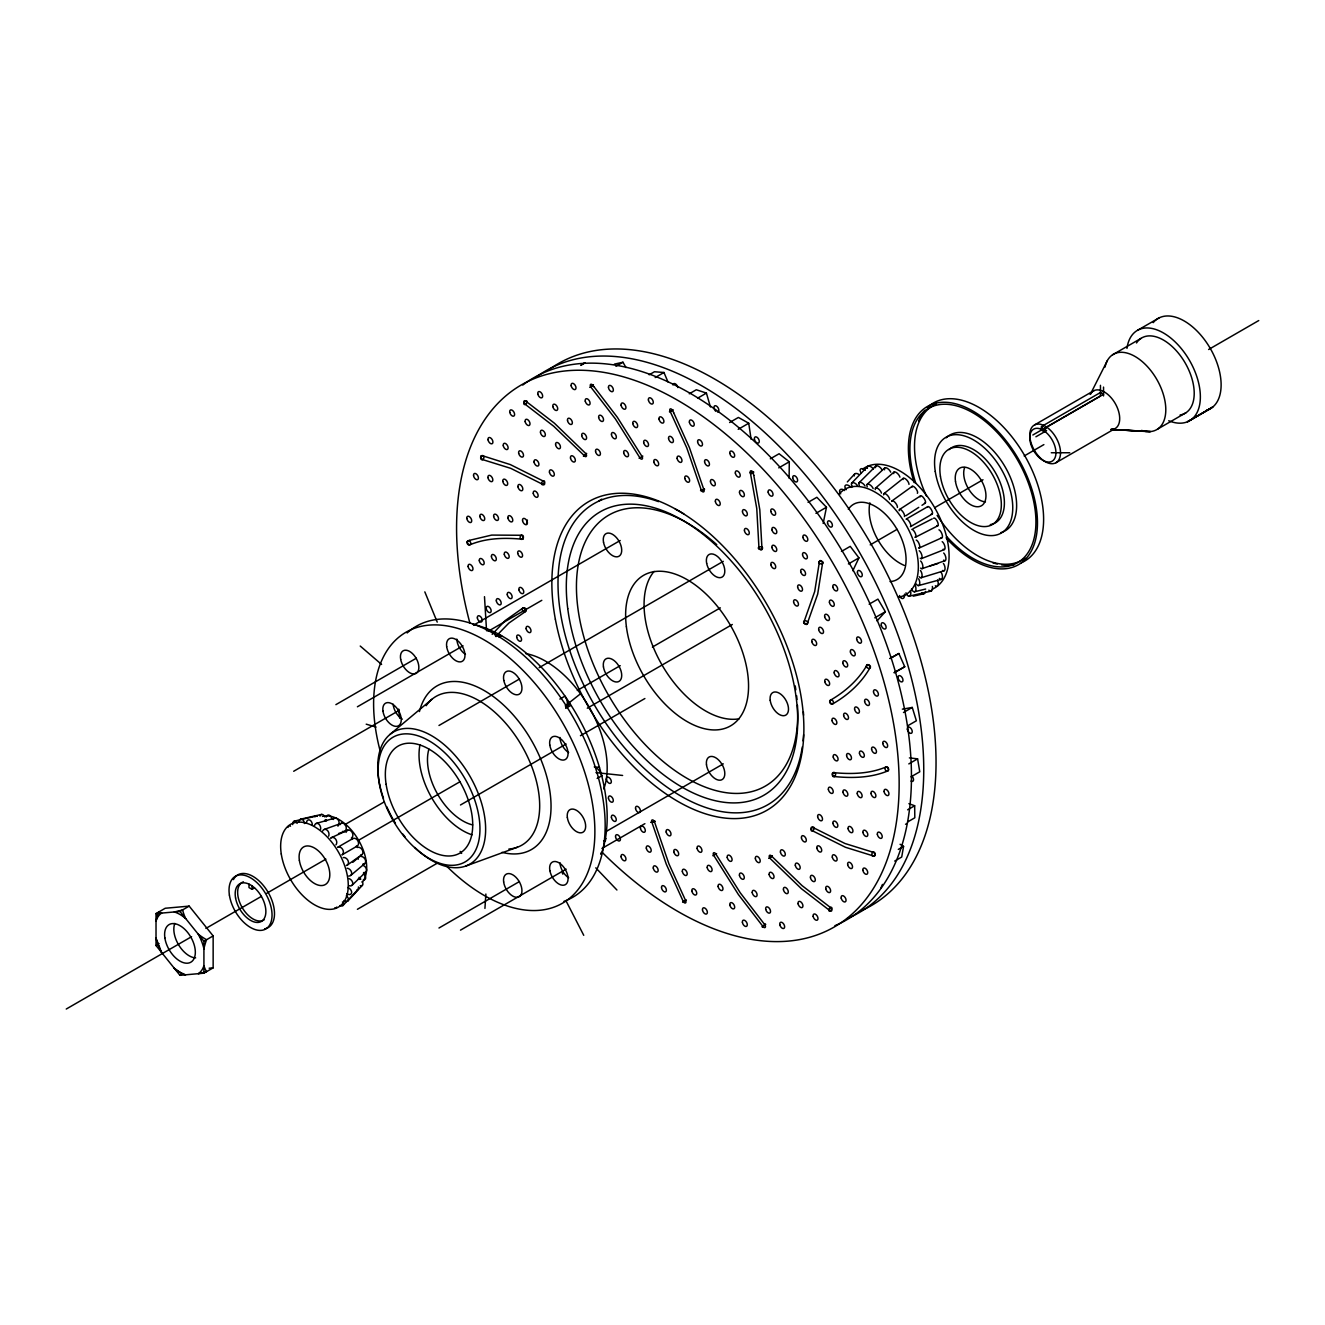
<?xml version="1.0" encoding="UTF-8"?>
<svg xmlns="http://www.w3.org/2000/svg" width="1325" height="1325" viewBox="0 0 1325 1325"><rect width="100%" height="100%" fill="white"/><g stroke="black" fill="none" stroke-linecap="round" stroke-linejoin="round"><path stroke-width="1.5" d="M248.984 884.106L248.984 887.568L252.065 889.34L252.065 885.878M789.12 478.209L789.286 461.779L779.1 453.746L770.322 458.814M484.933 908.42L485.877 894.027M900.089 844.29L903.567 846.36L901.712 857.027L894.69 861.084M823.173 523.458L826.485 507.243L816.862 497.289L808.084 502.357M880.943 887.998L882.467 884.438M852.836 570.76L858.931 557.875L850.236 546.364L841.458 551.432M586.462 453.895L583.381 456.115L586.627 453.349M1090.293 394.386L1107.369 360.582M1041.334 429.3L1043.603 425.342M1046.684 427.114L1044.398 431.072M492.171 634.344L505.239 620.531L523.11 607.91A2.17 1.259 60 0 1 525.28 609.169A2.17 1.259 60 0 1 525.28 611.67L508.916 623.048L495.749 636.497M877.034 620.928L885.348 611.719L877.928 599.115L869.15 604.183M847.321 481.936L854.625 474.019M347.978 900.867L362.437 885.249M343.009 905.488L358.181 889.191M851.727 483.062L867.61 466.499M859.08 482.731L875.759 466.152M351.92 885.398L365.982 871.867M867.213 484.321L884.752 467.94M673.183 409.839L669.423 411.81L672.438 410.087M686.35 900.023L682.59 902.043L685.754 900.255M875.527 488.08L893.977 472.114M352.831 862.31L359.042 857.043M350.86 875.345L364.855 863.503M389.964 734.447L432.033 699.186M883.874 493.695L903.219 478.342M565.228 705.877L579.77 694.366M565.858 707.119L570.081 703.774M892.073 500.85L912.262 486.308M347.2 865.159L361.907 854.675M899.526 509.479L920.527 495.881M905.836 515.756L918.755 507.376M921.985 505.289L925.214 503.202M580.698 365.385L585.021 362.735L581.509 364.773M1190.728 419.992L1212.855 406.957L1187.465 421.764L1209.41 409.226M615.943 366.296L622.965 362.238L625.98 367.555M649.184 374.793L654.451 371.745L663.957 372.491L667.966 381.931M655.179 377.559L663.957 372.491M689.282 393.807L696.304 389.749L706.424 393.094L710.432 406.957M697.646 398.163L706.424 393.094M639.114 458.268L642.84 456.115M729.611 422.509L738.406 417.441L748.741 423.238L751.109 439.271M738.207 429.317L748.741 423.238M335.888 704.652L416.348 658.194M473.572 625.152L620.199 540.501M357.402 706.788L463.021 645.805M488.097 631.329L541.809 600.324M778.752 467.874L789.286 461.779M499.078 637.259L501.612 635.801A8.745 5.052 60 0 0 496.213 636.513M293.686 771.266L399.322 710.283M438.973 725.487L519.433 679.029M539.109 667.684L723.284 561.336M815.952 513.322L826.485 507.243M1112.536 354.818L1140.941 338.422M156.019 913.588L165.228 908.254L189.193 906.118L213.143 935.914L213.143 967.863L203.918 973.179L179.968 975.316L156.019 945.52L156.019 913.588L179.968 911.451L189.193 906.118M1034.709 424.828L1094.053 390.577M559.862 699.07L564.963 696.138A8.745 5.052 60 0 1 566.156 706.888M344.831 824.647L384.167 801.94M577.286 690.441L620.199 665.663M652.397 647.08L720.336 607.844M1032.854 434.998L1100.462 395.96L1100.462 385.327M252.065 889.34L254.516 887.916M1035.918 436.786L1046.601 430.608M565.692 708.362L570.727 705.463M156.019 945.52L159.083 943.748M352.814 838.576L337.627 847.338A4.339 3.296 60 0 1 342.662 849.457A4.339 3.296 60 0 1 341.982 854.873L357.154 846.095M927.798 506.614L906.101 519.135A4.339 1.573 60 0 1 909.629 522.116A4.339 1.573 60 0 1 910.441 526.671L932.137 514.133M66.25 1009.037L191.595 936.676M205.905 928.411L261.423 896.363M266.789 893.249L325.884 859.147M358.114 840.53L460.172 781.618M587.29 708.213L732.327 624.473M870.21 544.873L897.058 529.371A43.46 25.092 60 0 1 890.036 581.576M862.741 469.1A69.546 40.148 60 0 1 934.672 507.657L983.001 479.749M1024.192 455.982L1043.885 444.604M1208.615 349.502L1258.75 320.551M848.398 563.953L858.931 557.875M203.918 973.179L203.918 941.247L213.143 935.914M460.487 804.987L566.123 744.004M580.433 735.723L644.894 698.523M1056.008 462.707L1114.607 428.836M179.968 975.316L183.049 973.544M1157.603 429.101L1186.008 412.704M357.402 909.298L437.962 862.79M874.815 617.814L885.348 611.719M597.144 778.438L601.732 775.804M890.085 658.575L898.863 653.507L904.743 666.74L894.209 672.818M438.973 928.013L519.433 881.556M607.065 830.957L723.284 763.862M460.487 930.15L566.123 869.15M601.914 848.48L644.894 823.67M600.705 853.3L601.732 852.704M903.484 712.502L912.262 707.434L916.37 720.783L907.592 725.852M712.883 855.735L716.61 853.598M908.817 763.912L917.596 758.844L919.765 771.779L910.987 776.848M907.642 809.807L914.664 805.749L914.813 817.79L907.791 821.848M898.3 849.391L903.567 846.36M1137.794 330.157L1159.06 317.917M890.085 658.326L898.863 653.507M894.226 672.52L904.743 666.74M913.124 528.658L932.22 518.887M915.525 537.188L937.785 525.793M331.333 837.665L347.763 830.162M919.268 547.954L941.959 537.735M604.962 839.636L606.055 838.526M921.372 558.637L944.327 549.56M465.92 865.987L517.479 847.188M324.327 829.4L341.585 823.206M338.521 833.541L344.285 831.471M922.051 568.657L945.106 560.674M930.001 565.957L937.653 563.638M921.157 577.75L944.112 570.744M316.162 823.454L334.91 818.055M918.473 585.584L941.164 579.439M914.515 591.778L925.645 589.045M909.215 596.151L930.912 591.149M294.299 821.136L316.013 816.134M300.792 819.132L321.544 814.428M913.273 596.167L923.773 593.799M614.452 364.11L622.965 362.238M902.358 709.157L912.262 707.434M209.151 968.211L213.143 967.863M1051.288 452.752L1069.739 452.752M1112.023 429.515L1150.431 431.569L1111.046 429.432L1146.291 431.486M599.447 767.407L594.279 766.86A8.745 5.052 60 0 1 601.749 775.804M595.968 772.608L622.618 775.456M909.397 757.9L917.596 758.844M704.254 489.091L700.544 490.631L704.618 489.24M753.296 471.849C746.836 471.75 751.921 475.658 753.793 472.064M366.213 724.179L376.068 727.061M908.917 803.662L914.664 805.749M360.234 646.053L381.6 664.454M595.77 867.842L616.92 890.003M179.968 911.451L203.918 941.247M562.28 873.009L562.877 874.169M566.189 901.166L583.745 935.317M424.828 591.878L437.233 622.104M604.879 837.102L605.442 839.404A2.17 1.259 60 0 1 605.128 840.961A2.17 1.259 60 0 1 603.653 840.679M495.086 632.34L495.285 635.669M484.486 596.681L486.557 630.766M1103.543 387.099L1103.543 395.96M920.428 570.462A4.339 1.954 73.1 0 1 922.018 576.392A4.339 1.954 73.1 0 1 919.235 576.739M943.4 563.473A4.339 1.954 73.1 0 1 945.04 568.938A4.339 1.954 73.1 0 1 942.82 570.396M918.606 578.777A4.339 2.103 74.8 0 1 919.434 584.706A4.339 2.103 74.8 0 1 916.254 583.977M940.916 572.052A4.339 2.103 74.8 0 1 942.323 578.031A4.339 2.103 74.8 0 1 939.342 578.379M915.078 585.253A4.339 2.269 76.2 0 1 915.177 591.414A4.339 2.269 76.2 0 1 911.534 588.797M937.504 580.118A4.339 2.269 76.2 0 1 937.951 585.137A4.339 2.269 76.2 0 1 935.317 585.783M910.441 590.652A4.339 2.435 77 0 1 909.53 596.051A4.339 2.435 77 0 1 905.985 592.788M932.353 586.428A4.339 2.435 77 0 1 931.74 590.668A4.339 2.435 77 0 1 928.891 590.188M904.495 594.163A4.339 2.6 77.3 0 1 902.888 598.503A4.339 2.6 77.3 0 1 899.526 595.538M925.512 591.447A4.339 2.6 77.3 0 1 921.703 592.904M840.713 493.844A4.339 2.6 42.7 0 1 840.199 489.67A4.339 2.6 42.7 0 1 844.654 490.532M854.277 475.923A4.339 2.6 42.7 0 1 858.617 474.251M846.327 489.654A4.339 2.435 43 0 1 845.747 485.116A4.339 2.435 43 0 1 850.932 487.434M861.267 473.058A4.339 2.435 43 0 1 860.621 472.081M860.207 471.054A4.339 2.435 43 0 1 861.449 468.669A4.339 2.435 43 0 1 865.308 470.292M852.571 486.822A4.339 2.269 43.8 0 1 852.389 482.664A4.339 2.269 43.8 0 1 857.457 485.53M867.411 468.354A4.339 2.269 43.8 0 1 869.051 466.069A4.339 2.269 43.8 0 1 873.341 468.984M859.378 485.447A4.339 2.103 45.2 0 1 860.323 482.333A4.339 2.103 45.2 0 1 865.059 486.01M875.56 467.642A4.339 2.103 45.2 0 1 877.862 465.953A4.339 2.103 45.2 0 1 882.019 470.044M867.262 486.788A4.339 1.954 46.9 0 1 868.687 484.205A4.339 1.954 46.9 0 1 873.158 488.577M884.57 469.812A4.339 1.954 46.9 0 1 886.491 467.924A4.339 1.954 46.9 0 1 890.698 472.197M875.312 489.588A4.339 1.822 49.1 0 1 877.647 488.345A4.339 1.822 49.1 0 1 881.456 493.132M893.762 473.605A4.339 1.822 49.1 0 1 896.081 472.379A4.339 1.822 49.1 0 1 899.907 477.166M883.642 494.871A4.339 1.723 51.6 0 1 886.326 494.341A4.339 1.723 51.6 0 1 889.638 499.492M902.988 479.517A4.339 1.723 51.6 0 1 905.803 479.103A4.339 1.723 51.6 0 1 908.983 484.37M891.725 501.413A4.339 1.64 54.2 0 1 894.955 502.324A4.339 1.64 54.2 0 1 897.406 507.409M911.898 487.302A4.339 1.64 54.2 0 1 915.293 487.915A4.339 1.64 54.2 0 1 917.38 493.314M899.178 510.754A4.339 1.59 57.1 0 1 902.143 510.887A4.339 1.59 57.1 0 1 904.428 516.584M920.163 496.875A4.339 1.59 57.1 0 1 924.038 498.415A4.339 1.59 57.1 0 1 924.502 503.235M927.45 507.16A4.339 1.573 60 0 1 931.442 509.777A4.339 1.573 60 0 1 931.276 514.083M911.815 529.387A4.339 1.59 62.9 0 1 915.409 533.644A4.339 1.59 62.9 0 1 914.896 537.205M933.578 518.29A4.339 1.59 62.9 0 1 937.537 521.884A4.339 1.59 62.9 0 1 936.742 525.611M916.254 540.07A4.339 1.64 65.8 0 1 919.434 544.724A4.339 1.64 65.8 0 1 918.606 547.987M938.961 529.834A4.339 1.64 65.8 0 1 942.191 534.671A4.339 1.64 65.8 0 1 941.114 537.668M919.235 550.736A4.339 1.723 68.4 0 1 922.034 556.185A4.339 1.723 68.4 0 1 920.229 558.239M942.191 541.66A4.339 1.723 68.4 0 1 945.007 547.109A4.339 1.723 68.4 0 1 943.201 549.179M934.672 507.657A69.546 40.148 60 0 1 932.104 589.244M839.122 494.175A60.851 35.129 60 0 1 905.737 524.369A60.851 35.129 60 0 1 898.582 597.161M848.331 509.347A43.46 25.092 60 0 1 897.042 529.387M904.279 565.394A43.46 25.092 60 0 1 869.863 502.854M920.643 561.005A4.339 1.822 70.9 0 1 922.879 566.702A4.339 1.822 70.9 0 1 920.643 568.11M943.698 553.022A4.339 1.822 70.9 0 1 945.934 558.719A4.339 1.822 70.9 0 1 943.698 560.111M946.232 437.797A55.286 31.916 60 0 1 1005.178 466.963A55.286 31.916 60 0 1 1000.955 532.584M1025.153 558.057A89.106 51.443 60 0 1 937.123 515.408M926.423 495.964A89.106 51.443 60 0 1 936.262 404.108M915.608 482.714A89.106 51.443 60 0 1 963.954 408.382A89.106 51.443 60 0 1 1035.289 531.938A89.106 51.443 60 0 1 946.746 536.642M914.217 482.648A91.276 52.702 60 0 1 963.739 406.51A91.276 52.702 60 0 1 1036.812 533.064A91.276 52.702 60 0 1 946.1 537.884M1013.956 564.864A91.276 52.702 60 0 1 1001.617 564.881M997.245 564.036A91.276 52.702 60 0 1 992.789 562.777M918.589 421.068A91.276 52.702 60 0 1 924.767 410.386M927.401 407.537A91.276 52.702 60 0 1 1023.049 452.868A91.276 52.702 60 0 1 1021.327 562.761M985.452 501.86A21.73 12.554 60 0 1 968.592 488.975A21.73 12.554 60 0 1 964.666 467.51M949.064 449.672A43.46 25.092 60 0 1 996.152 473.953A43.46 25.092 60 0 1 990.288 524.601M1153.214 322.638A52.155 30.111 60 0 1 1209.377 346.918A52.155 30.111 60 0 1 1206.346 410.419M1126.962 348.425A52.155 30.111 60 0 1 1165.222 334.033A52.155 30.111 60 0 1 1200.318 394.8A52.155 30.111 60 0 1 1168.716 420.754M1136.502 342.976A43.46 25.092 60 0 1 1184.418 361.675A43.46 25.092 60 0 1 1180.095 415.007M1105.033 367.075A43.46 25.092 60 0 1 1137.264 357.833A43.46 25.092 60 0 1 1165.718 407.123A43.46 25.092 60 0 1 1141.603 430.41M1090.359 394.27A21.73 12.554 60 0 1 1115.203 403.429A21.73 12.554 60 0 1 1110.714 429.532M233.415 879.601A30.425 17.573 60 0 1 267.07 890.582A30.425 17.573 60 0 1 264.619 928.842M264.238 919.765A21.713 12.538 60 0 1 241.73 906.764A21.713 12.538 60 0 1 243.419 881.821M548.865 369.741A312.948 180.68 60 0 1 871.221 544.293A312.948 180.68 60 0 1 861.217 910.739M536.575 376.83A312.948 180.68 60 0 1 859.743 552.79A312.948 180.68 60 0 1 847.188 918.573M672.967 384.995A3.478 2.004 60 0 1 675.319 383.819A3.478 2.004 60 0 1 677.837 387.596M906.615 823.487A3.478 2.004 60 0 1 905.538 824.233M911.583 775.787A3.478 2.004 60 0 1 913.521 779.994A3.478 2.004 60 0 1 911.037 781.071M715.881 411.363A3.478 2.004 60 0 1 714.225 406.278A3.478 2.004 60 0 1 718.133 407.868A3.478 2.004 60 0 1 717.554 412.042M469.911 623.214A312.948 180.68 60 0 1 652.182 387.298A312.948 180.68 60 0 1 897.654 812.473A312.948 180.68 60 0 1 602.213 852.372M522.779 385.045A312.948 180.68 60 0 1 846.642 558.487A312.948 180.68 60 0 1 834.899 925.678M888.644 768.864A2.17 1.772 67 0 1 886.491 770.968A2.17 1.772 67 0 1 885.332 767.539A2.17 1.772 67 0 1 888.379 768.086M831.835 908.304A2.17 1.159 -56.6 0 1 829.599 911.103A2.17 1.159 -56.6 0 1 829.301 908.586A2.17 1.159 -56.6 0 1 831.769 907.724M598.85 501.049A173.857 100.385 60 0 1 601.749 499.144M802.304 746.902A173.857 100.385 60 0 1 675.303 792.698A173.857 100.385 60 0 1 558.289 593.103A173.857 100.385 60 0 1 658.508 501.628M675.303 509.082A173.857 100.385 60 0 1 683.766 513.852M803.364 711.823A173.857 100.385 60 0 1 803.596 715.202M803.596 734.713A173.857 100.385 60 0 1 803.066 740.907M526.555 523.839A225.233 130.049 60 0 1 527.416 520.046M739.168 718.779A86.937 50.184 60 0 1 662.069 665.051A86.937 50.184 60 0 1 654.086 571.406M797.451 705.198A156.483 90.348 60 0 1 682.342 775.506A156.483 90.348 60 0 1 577.799 567.514A156.483 90.348 60 0 1 716.742 544.641M795.199 685.87A156.483 90.348 60 0 1 795.828 689.795M796.607 695.642A156.483 90.348 60 0 1 797.004 699.501M322.472 816.399A39.121 22.591 60 0 1 357.882 839.056A39.121 22.591 60 0 1 362.305 882.251M362.868 865.291A4.339 3.048 46.1 0 1 366.578 869.813A4.339 3.048 46.1 0 1 363.547 872.562M349.038 878.608A4.339 3.048 46.1 0 1 352.765 883.444A4.339 3.048 46.1 0 1 349.038 885.696M360.499 856.397A4.339 3.18 49.8 0 1 365.485 860.256A4.339 3.18 49.8 0 1 362.735 864.165M358.23 859.229A4.339 3.18 49.8 0 1 358.363 858.186M347.167 868.223A4.339 3.18 49.8 0 1 351.589 872.463A4.339 3.18 49.8 0 1 348.757 876.007M357.137 847.47A4.339 3.263 54.5 0 1 362.503 850.385A4.339 3.263 54.5 0 1 360.483 855.238M343.274 857.573A4.339 3.263 54.5 0 1 348.144 860.869A4.339 3.263 54.5 0 1 346.355 865.49M351.92 839.437A4.339 3.296 60 0 1 357.833 840.696A4.339 3.296 60 0 1 355.961 846.443M346.024 832.415A4.339 3.263 65.5 0 1 351.373 831.322A4.339 3.263 65.5 0 1 351.357 838.079M330.621 838.245A4.339 3.263 65.5 0 1 335.523 839.007A4.339 3.263 65.5 0 1 335.937 844.87M339.962 824.713A4.339 3.18 70.2 0 1 344.069 823.719A4.339 3.18 70.2 0 1 346.189 829.069A4.339 3.18 70.2 0 1 342.612 831.388M322.72 830.908A4.339 3.18 70.2 0 1 327.192 830.228A4.339 3.18 70.2 0 1 328.65 836.174M333.221 819.496A4.339 3.048 73.9 0 1 337.13 818.668A4.339 3.048 73.9 0 1 339.034 824.034M338.554 825.342A4.339 3.048 73.9 0 1 337.892 826.088M314.456 825.806A4.339 3.048 73.9 0 1 318.265 823.719A4.339 3.048 73.9 0 1 320.6 829.367M326.53 820.937A4.339 2.865 76.2 0 1 326.165 819.695M326.232 817.012A4.339 2.865 76.2 0 1 329.263 815.206A4.339 2.865 76.2 0 1 331.929 819.314M306.406 823.322A4.339 2.865 76.2 0 1 309.354 819.91A4.339 2.865 76.2 0 1 312.336 824.912M319.987 816.15A4.339 2.65 77.2 0 1 324.724 816.862M325.288 819.612A4.339 2.65 77.2 0 1 325.056 821.169M299.019 822.013A4.339 2.65 77.2 0 1 301.669 819.148A4.339 2.65 77.2 0 1 304.502 823.521M315.052 816.796A4.339 2.435 77 0 1 317.271 816.415M292.692 824.614A4.339 2.435 77 0 1 294.216 821.152A4.339 2.435 77 0 1 297.148 823.405M287.972 827.446A4.339 2.219 75.8 0 1 290.523 826.204M336.699 907.062A4.339 2.219 44.2 0 1 334.695 907.907M358.363 886.972A4.339 2.435 43 0 1 357.137 889.704M342.463 901.894A4.339 2.435 43 0 1 343.109 905.356A4.339 2.435 43 0 1 339.912 905.555M362.156 881.622A4.339 2.65 42.8 0 1 360.168 885.746M358.346 878.839A4.339 2.65 42.8 0 1 359.82 879.419M346.355 895.717A4.339 2.65 42.8 0 1 348.26 900.47A4.339 2.65 42.8 0 1 343.904 900.553M363.381 873.821A4.339 2.865 43.8 0 1 365.65 877.846A4.339 2.865 43.8 0 1 363.265 879.999M360.831 879.121A4.339 2.865 43.8 0 1 359.042 877.316M347.73 887.502A4.339 2.865 43.8 0 1 351.638 892.785A4.339 2.865 43.8 0 1 346.835 893.713M195.653 957.892A21.73 12.554 60 0 1 178.693 944.973A21.73 12.554 60 0 1 174.834 923.442M203.901 965.71A56.462 32.595 -60 0 0 206.551 971.656A56.462 11.925 -21.2 0 1 198.27 973.709A35.427 20.455 60 0 0 203.918 965.677M156.019 938.017A35.427 20.455 60 0 0 161.633 952.526A56.462 44.52 35.1 0 1 159.083 945.619M158.437 943.665A56.462 32.595 -60 0 1 155.986 938.05M158.652 912.08A56.462 32.578 -60 0 0 156.002 921.09A35.427 20.455 60 0 1 161.633 913.074A56.462 11.925 -21.2 0 1 158.652 912.064M399.719 718.2A147.787 85.33 60 0 1 398.709 709.074M473.24 624.29A147.787 85.33 60 0 1 578.528 717.852A147.787 85.33 60 0 1 601.219 854.112M601.749 852.737A8.745 5.052 60 0 1 600.921 854.112M407.156 632.952A156.483 90.348 60 0 1 572.069 715.384A156.483 90.348 60 0 1 563.953 901.331M525.611 653.54A86.937 50.184 60 0 1 589.178 707.136A86.937 50.184 60 0 1 603.803 788.971M472.661 824.928A49.853 28.786 60 0 1 437.797 794.52A49.853 28.786 60 0 1 428.902 749.138M472.015 834.816A61.811 35.692 60 0 1 420.025 744.749M380.126 750.828A156.483 90.348 60 0 1 471.534 633.466A156.483 90.348 60 0 1 594.147 845.83A156.483 90.348 60 0 1 446.807 866.335M568.64 752.6A13.035 7.536 60 0 1 559.912 737.462M465.456 654.351A13.035 7.536 60 0 1 456.827 639.114M402.336 719.177A13.035 7.536 60 0 1 393.144 704.188M461.647 853.399A13.035 7.536 60 0 1 460.172 851.395M568.673 877.796A13.035 7.536 60 0 1 559.928 862.674M426.137 705.712A85.86 49.572 60 0 1 521.901 745.975A85.86 49.572 60 0 1 508.883 849.043M419.445 711.558A94.472 54.54 60 0 1 489.157 693.621A94.472 54.54 60 0 1 550.72 798.528A94.472 54.54 60 0 1 502.059 852.339M383.488 798.246A76.32 44.056 60 0 1 420.721 730.721A76.32 44.056 60 0 1 485.546 832.729A76.32 44.056 60 0 1 414.758 847.453M405.086 836.92A76.32 44.056 60 0 1 402.817 834.038M395.446 823.305A76.32 44.056 60 0 1 386.817 806.776M769.113 858.401L772.359 855.735L769.129 858.302M819.446 561.535L814.709 591.497L804.308 620.994A2.17 1.259 60 0 0 805.136 623.793A2.17 1.259 60 0 0 807.14 623.992L817.691 594.097L822.51 563.556A2.17 1.259 60 0 0 821.086 560.839A2.17 1.259 60 0 0 819.446 561.535M590.138 387.38L593.434 384.763L590.172 387.298M762.256 926.821L765.585 924.254L762.256 926.821M651.055 822.328L655.229 821.285L651.105 822.245M867.047 664.984C858.501 679.891 845.267 691.683 830.46 700.18A2.17 1.259 60 0 0 830.46 702.681A2.17 1.259 60 0 0 832.63 703.939C847.685 695.31 861.117 683.319 869.796 668.148A2.17 1.259 60 0 0 869.101 665.382A2.17 1.259 60 0 0 867.047 664.984M584.54 455.866L553.651 426.203L525.329 404.373A2.17 1.259 60 0 1 523.905 401.657A2.17 1.259 60 0 1 525.545 400.962L554.413 423.205L585.567 453.349A2.17 1.259 60 0 1 586.412 456.148A2.17 1.259 60 0 1 584.391 455.949M1100.462 392.515L1041.334 426.65L1041.334 430.112L1044.398 431.884L1044.398 428.422L1103.543 394.287A21.697 12.521 60 0 0 1100.462 392.515M771.481 855.817L771.332 855.884A2.17 1.259 60 0 0 769.328 855.685A2.17 1.259 60 0 0 770.156 858.484L801.327 888.644L830.179 910.888A2.17 1.259 60 0 0 831.835 910.192A2.17 1.259 60 0 0 830.411 907.476L802.089 885.647L771.332 855.884M469.265 540.385L467.874 540.948A2.17 1.259 60 0 0 467.725 543.366A2.17 1.259 60 0 0 469.895 544.79C486.408 537.9 504.792 537.553 522.365 539.225A2.17 1.259 60 0 0 523.193 537.387A2.17 1.259 60 0 0 521.189 535.267L491.707 535.085L469.265 540.385M885.845 767.059C869.332 773.949 850.932 774.297 833.375 772.624A2.17 1.259 60 0 0 832.531 774.463A2.17 1.259 60 0 0 834.551 776.582C852.389 778.288 871.072 777.908 887.849 770.902A2.17 1.259 60 0 0 888.015 768.483A2.17 1.259 60 0 0 885.845 767.059M483.526 456.065L481.787 455.717A2.17 1.259 60 0 0 480.809 457.39A2.17 1.259 60 0 0 482.764 459.642L510.738 468.338L543.118 484.553A2.17 1.259 60 0 0 544.658 483.658A2.17 1.259 60 0 0 543.118 480.992L510.307 464.578L483.526 456.065M872.976 852.207L845.002 843.512L812.606 827.297A2.17 1.259 60 0 0 811.066 828.191A2.17 1.259 60 0 0 812.606 830.858L845.433 847.271L873.953 856.132A2.17 1.259 60 0 0 874.914 854.459A2.17 1.259 60 0 0 872.976 852.207M594.13 386.917L592.49 385.012A2.17 1.259 60 0 0 590.437 384.614A2.17 1.259 60 0 0 591.116 387.397L615.479 419.031L639.892 457.804A2.17 1.259 60 0 0 642.078 459.063A2.17 1.259 60 0 0 642.078 456.562L617.317 417.259L594.13 386.917M764.608 924.452L740.261 892.818L715.831 854.029A2.17 1.259 60 0 0 713.662 852.787A2.17 1.259 60 0 0 713.662 855.287L738.423 894.59L763.233 926.838A2.17 1.259 60 0 0 765.303 927.235A2.17 1.259 60 0 0 764.608 924.452M673.63 412.622L672.438 410.319A2.17 1.259 60 0 0 670.284 408.895A2.17 1.259 60 0 0 670.119 411.297L686.797 447.916L701.173 489.819A2.17 1.259 60 0 0 703.194 491.939A2.17 1.259 60 0 0 704.022 490.101L689.431 447.635L673.63 412.622M685.605 900.553L668.943 863.917L654.55 822.013A2.17 1.259 60 0 0 652.546 819.893A2.17 1.259 60 0 0 651.718 821.732L666.293 864.198L683.286 901.53A2.17 1.259 60 0 0 685.456 902.954A2.17 1.259 60 0 0 685.605 900.553M753.793 475.36L753.213 473.008A2.17 1.259 60 0 0 751.275 470.773A2.17 1.259 60 0 0 750.298 472.445L756.757 508.485L758.91 547.126A2.17 1.259 60 0 0 760.451 549.792A2.17 1.259 60 0 0 761.991 548.898L759.805 509.744L753.793 475.36M935.268 471.534A55.286 31.916 60 0 0 999.265 534.041A55.286 31.916 60 0 0 986.446 449.871A55.286 31.916 60 0 0 935.268 471.534M955.507 481.571A21.73 12.554 60 0 0 980.649 506.15A21.73 12.554 60 0 0 975.614 473.058A21.73 12.554 60 0 0 955.507 481.571M940.419 476.222A43.46 25.092 60 0 0 990.719 525.362A43.46 25.092 60 0 0 980.649 459.195A43.46 25.092 60 0 0 940.419 476.222M1029.939 440.115A18.5 10.683 60 0 0 1051.106 461.68A18.5 10.683 60 0 0 1047.545 433.788A18.5 10.683 60 0 0 1029.939 440.115M1029.972 437.912A21.73 12.554 60 0 0 1054.832 463.253A21.73 12.554 60 0 0 1050.642 430.476A21.73 12.554 60 0 0 1029.972 437.912M229.407 895.153A30.425 17.573 60 0 0 264.619 929.554A30.425 17.573 60 0 0 257.563 883.228A30.425 17.573 60 0 0 229.407 895.153M235.568 898.002A21.713 12.538 60 0 0 261.008 921.637A21.713 12.538 60 0 0 254.996 888.263A21.713 12.538 60 0 0 235.568 898.002M881.274 625.218A3.478 2.004 60 0 0 885.382 628.911A3.478 2.004 60 0 0 884.322 623.528A3.478 2.004 60 0 0 881.274 625.218M827.562 523.292A3.478 2.004 60 0 0 831.653 527.002A3.478 2.004 60 0 0 830.609 521.619A3.478 2.004 60 0 0 827.562 523.292M754.405 439.088A3.478 2.004 60 0 0 758.413 443.063A3.478 2.004 60 0 0 757.652 437.797A3.478 2.004 60 0 0 754.405 439.088M907.36 729.28A3.478 2.004 60 0 0 911.352 733.305A3.478 2.004 60 0 0 910.639 728.038A3.478 2.004 60 0 0 907.36 729.28M792.731 477.944A3.478 2.004 60 0 0 796.739 481.936A3.478 2.004 60 0 0 796.01 476.669A3.478 2.004 60 0 0 792.731 477.944M857.441 572.93A3.478 2.004 60 0 0 861.532 576.64A3.478 2.004 60 0 0 860.505 571.274A3.478 2.004 60 0 0 857.441 572.93M898.102 677.804A3.478 2.004 60 0 0 902.077 681.862A3.478 2.004 60 0 0 901.398 676.611A3.478 2.004 60 0 0 898.102 677.804M835.181 775.97A2.17 1.64 -84.3 0 0 834.303 772.458A2.17 1.64 -84.3 0 0 832.382 775.373A2.17 1.64 -84.3 0 0 835.181 775.97M813.003 830.56A2.17 1.259 -60 0 0 813.699 827.197A2.17 1.259 -60 0 0 811.132 829.467A2.17 1.259 -60 0 0 813.003 830.56M874.583 855.519A2.17 1.59 -79.1 0 0 873.887 852.041A2.17 1.59 -79.1 0 0 871.9 854.94A2.17 1.59 -79.1 0 0 874.583 855.519M522.315 609.616A2.17 1.772 60 0 0 525.28 611.67A2.17 1.772 60 0 0 524.982 608.076A2.17 1.772 60 0 0 522.315 609.616M522.994 538.612A2.17 1.64 -84.3 0 0 522.133 535.101A2.17 1.64 -84.3 0 0 520.212 538.016A2.17 1.64 -84.3 0 0 522.994 538.612M467.062 542.306A2.17 1.772 67 0 0 469.597 544.923A2.17 1.772 67 0 0 469.994 541.395A2.17 1.772 67 0 0 467.062 542.306M543.515 484.254A2.17 1.259 -60 0 0 544.211 480.892A2.17 1.259 -60 0 0 541.643 483.161A2.17 1.259 -60 0 0 543.515 484.254M483.393 459.03A2.17 1.59 -79.1 0 0 482.714 455.552A2.17 1.59 -79.1 0 0 480.71 458.45A2.17 1.59 -79.1 0 0 483.393 459.03M525.578 404.208A2.17 1.159 -56.6 0 0 526.704 400.895A2.17 1.159 -56.6 0 0 524.037 402.883A2.17 1.159 -56.6 0 0 525.578 404.208M759.358 549.097A2.17 1.259 0 0 0 762.62 548.02A2.17 1.259 0 0 0 759.358 546.927A2.17 1.259 0 0 0 759.358 549.097M804.126 623.313A2.17 1.64 24.3 0 0 807.703 623.412A2.17 1.64 24.3 0 0 805.368 620.746A2.17 1.64 24.3 0 0 804.126 623.313M819.711 563.572A2.17 1.342 3.7 0 0 823.14 562.761A2.17 1.342 3.7 0 0 820.109 561.287A2.17 1.342 3.7 0 0 819.711 563.572M829.665 701.886A2.17 1.772 60 0 0 832.63 703.939A2.17 1.772 60 0 0 832.332 700.345A2.17 1.772 60 0 0 829.665 701.886M866.699 667.22A2.17 1.689 30 0 0 870.26 667.717A2.17 1.689 30 0 0 868.306 664.769A2.17 1.689 30 0 0 866.699 667.22M856.695 639.412A3.478 2.004 60 0 0 860.786 643.105A3.478 2.004 60 0 0 859.726 637.723A3.478 2.004 60 0 0 856.695 639.412M850.418 652.066A3.478 2.004 60 0 0 854.526 655.759A3.478 2.004 60 0 0 853.466 650.376A3.478 2.004 60 0 0 850.418 652.066M842.799 662.947A3.478 2.004 60 0 0 846.791 666.988A3.478 2.004 60 0 0 846.095 661.722A3.478 2.004 60 0 0 842.799 662.947M834.203 672.868A3.478 2.004 60 0 0 838.245 676.777A3.478 2.004 60 0 0 837.417 671.477A3.478 2.004 60 0 0 834.203 672.868M824.796 681.646A3.478 2.004 60 0 0 828.887 685.389A3.478 2.004 60 0 0 827.877 680.023A3.478 2.004 60 0 0 824.796 681.646M793.609 602.163A3.478 2.004 60 0 0 797.667 605.972A3.478 2.004 60 0 0 796.739 600.639A3.478 2.004 60 0 0 793.609 602.163M797.633 587.174A3.478 2.004 60 0 0 801.642 591.149A3.478 2.004 60 0 0 800.88 585.865A3.478 2.004 60 0 0 797.633 587.174M800.731 571.704A3.478 2.004 60 0 0 804.822 575.381A3.478 2.004 60 0 0 803.762 569.998A3.478 2.004 60 0 0 800.731 571.704M802.569 555.043A3.478 2.004 60 0 0 806.66 558.769A3.478 2.004 60 0 0 805.633 553.419A3.478 2.004 60 0 0 802.569 555.043M802.967 537.486A3.478 2.004 60 0 0 807.074 541.196A3.478 2.004 60 0 0 806.014 535.813A3.478 2.004 60 0 0 802.967 537.486M744.451 530.812A3.478 2.004 60 0 0 748.526 534.604A3.478 2.004 60 0 0 747.565 529.271A3.478 2.004 60 0 0 744.451 530.812M742.48 511.914A3.478 2.004 60 0 0 746.505 515.822A3.478 2.004 60 0 0 745.677 510.523A3.478 2.004 60 0 0 742.48 511.914M739.499 492.668A3.478 2.004 60 0 0 743.507 496.643A3.478 2.004 60 0 0 742.745 491.36A3.478 2.004 60 0 0 739.499 492.668M735.342 473.091A3.478 2.004 60 0 0 739.333 477.099A3.478 2.004 60 0 0 738.605 471.832A3.478 2.004 60 0 0 735.342 473.091M729.81 453.299A3.478 2.004 60 0 0 733.818 457.257A3.478 2.004 60 0 0 733.056 451.991A3.478 2.004 60 0 0 729.81 453.299M684.793 478.457A3.478 2.004 60 0 0 688.901 482.151A3.478 2.004 60 0 0 687.841 476.785A3.478 2.004 60 0 0 684.793 478.457M677.108 458.45A3.478 2.004 60 0 0 681.166 462.309A3.478 2.004 60 0 0 680.272 456.976A3.478 2.004 60 0 0 677.108 458.45M668.562 438.592A3.478 2.004 60 0 0 672.57 442.55A3.478 2.004 60 0 0 671.792 437.267A3.478 2.004 60 0 0 668.562 438.592M659.022 419.031A3.478 2.004 60 0 0 663.03 423.056A3.478 2.004 60 0 0 662.301 417.789A3.478 2.004 60 0 0 659.022 419.031M648.405 399.984A3.478 2.004 60 0 0 652.397 404.009A3.478 2.004 60 0 0 651.685 398.742A3.478 2.004 60 0 0 648.405 399.984M623.711 452.918A3.478 2.004 60 0 0 627.802 456.645A3.478 2.004 60 0 0 626.791 451.295A3.478 2.004 60 0 0 623.711 452.918M611.471 434.832A3.478 2.004 60 0 0 615.512 438.741A3.478 2.004 60 0 0 614.684 433.441A3.478 2.004 60 0 0 611.471 434.832M598.652 417.408A3.478 2.004 60 0 0 602.643 421.433A3.478 2.004 60 0 0 601.947 416.183A3.478 2.004 60 0 0 598.652 417.408M585.269 401.177A3.478 2.004 60 0 0 589.36 404.854A3.478 2.004 60 0 0 588.3 399.487A3.478 2.004 60 0 0 585.269 401.177M571.174 385.79A3.478 2.004 60 0 0 575.265 389.484A3.478 2.004 60 0 0 574.205 384.101A3.478 2.004 60 0 0 571.174 385.79M570.495 458.135A3.478 2.004 60 0 0 574.57 461.945A3.478 2.004 60 0 0 573.626 456.612A3.478 2.004 60 0 0 570.495 458.135M555.589 444.753A3.478 2.004 60 0 0 559.597 448.711A3.478 2.004 60 0 0 558.835 443.444A3.478 2.004 60 0 0 555.589 444.753M540.501 432.712A3.478 2.004 60 0 0 544.608 436.405A3.478 2.004 60 0 0 543.548 431.023A3.478 2.004 60 0 0 540.501 432.712M525.18 421.698A3.478 2.004 60 0 0 529.271 425.424A3.478 2.004 60 0 0 528.244 420.075A3.478 2.004 60 0 0 525.18 421.698M509.761 412.357A3.478 2.004 60 0 0 513.868 416.067A3.478 2.004 60 0 0 512.808 410.684A3.478 2.004 60 0 0 509.761 412.357M533.279 493.43A3.478 2.004 60 0 0 537.354 497.223A3.478 2.004 60 0 0 536.393 491.89A3.478 2.004 60 0 0 533.279 493.43M517.959 486.772A3.478 2.004 60 0 0 522 490.681A3.478 2.004 60 0 0 521.156 485.381A3.478 2.004 60 0 0 517.959 486.772M502.821 481.406A3.478 2.004 60 0 0 506.829 485.381A3.478 2.004 60 0 0 506.067 480.097A3.478 2.004 60 0 0 502.821 481.406M487.948 477.596A3.478 2.004 60 0 0 491.956 481.604A3.478 2.004 60 0 0 491.227 476.338A3.478 2.004 60 0 0 487.948 477.596M473.555 475.692A3.478 2.004 60 0 0 477.563 479.667A3.478 2.004 60 0 0 476.801 474.4A3.478 2.004 60 0 0 473.555 475.692M517.727 553.419A3.478 2.004 60 0 0 521.818 557.113A3.478 2.004 60 0 0 520.775 551.73A3.478 2.004 60 0 0 517.727 553.419M504.312 554.43A3.478 2.004 60 0 0 508.369 558.272A3.478 2.004 60 0 0 507.475 552.939A3.478 2.004 60 0 0 504.312 554.43M491.443 556.765A3.478 2.004 60 0 0 495.467 560.723A3.478 2.004 60 0 0 494.689 555.44A3.478 2.004 60 0 0 491.443 556.765M479.302 560.707A3.478 2.004 60 0 0 483.294 564.732A3.478 2.004 60 0 0 482.582 559.465A3.478 2.004 60 0 0 479.302 560.707M468.106 566.52A3.478 2.004 60 0 0 472.114 570.528A3.478 2.004 60 0 0 471.385 565.278A3.478 2.004 60 0 0 468.106 566.52M526.158 628.779A3.478 2.004 60 0 0 530.248 632.522A3.478 2.004 60 0 0 529.238 627.156A3.478 2.004 60 0 0 526.158 628.779M516.7 637.308A3.478 2.004 60 0 0 520.742 641.217A3.478 2.004 60 0 0 519.897 635.917A3.478 2.004 60 0 0 516.7 637.308M606.486 779.531A3.478 2.004 60 0 0 610.56 783.323A3.478 2.004 60 0 0 609.616 777.99A3.478 2.004 60 0 0 606.486 779.531M608.44 798.246A3.478 2.004 60 0 0 612.465 802.155A3.478 2.004 60 0 0 611.637 796.855A3.478 2.004 60 0 0 608.44 798.246M611.405 817.392A3.478 2.004 60 0 0 615.413 821.368A3.478 2.004 60 0 0 614.651 816.101A3.478 2.004 60 0 0 611.405 817.392M615.545 836.936A3.478 2.004 60 0 0 619.553 840.928A3.478 2.004 60 0 0 618.825 835.661A3.478 2.004 60 0 0 615.545 836.936M621.077 856.778A3.478 2.004 60 0 0 625.085 860.753A3.478 2.004 60 0 0 624.34 855.47A3.478 2.004 60 0 0 621.077 856.778M666.177 832.034A3.478 2.004 60 0 0 670.268 835.744A3.478 2.004 60 0 0 669.208 830.361A3.478 2.004 60 0 0 666.177 832.034M673.812 851.809A3.478 2.004 60 0 0 677.87 855.668A3.478 2.004 60 0 0 676.976 850.335A3.478 2.004 60 0 0 673.812 851.809M682.342 871.502A3.478 2.004 60 0 0 686.35 875.461A3.478 2.004 60 0 0 685.572 870.161A3.478 2.004 60 0 0 682.342 871.502M691.849 890.963A3.478 2.004 60 0 0 695.857 894.988A3.478 2.004 60 0 0 695.128 889.721A3.478 2.004 60 0 0 691.849 890.963M702.482 910.01A3.478 2.004 60 0 0 706.473 914.035A3.478 2.004 60 0 0 705.761 908.768A3.478 2.004 60 0 0 702.482 910.01M727.243 857.523A3.478 2.004 60 0 0 731.334 861.267A3.478 2.004 60 0 0 730.323 855.9A3.478 2.004 60 0 0 727.243 857.523M739.433 875.328A3.478 2.004 60 0 0 743.474 879.237A3.478 2.004 60 0 0 742.629 873.937A3.478 2.004 60 0 0 739.433 875.328M752.219 892.57A3.478 2.004 60 0 0 756.211 896.594A3.478 2.004 60 0 0 755.515 891.344A3.478 2.004 60 0 0 752.219 892.57M765.717 909.347A3.478 2.004 60 0 0 769.808 913.024A3.478 2.004 60 0 0 768.748 907.658A3.478 2.004 60 0 0 765.717 909.347M779.812 924.718A3.478 2.004 60 0 0 783.903 928.411A3.478 2.004 60 0 0 782.843 923.028A3.478 2.004 60 0 0 779.812 924.718M780.442 852.174A3.478 2.004 60 0 0 784.499 856A3.478 2.004 60 0 0 783.572 850.65A3.478 2.004 60 0 0 780.442 852.174M795.315 865.324A3.478 2.004 60 0 0 799.323 869.299A3.478 2.004 60 0 0 798.544 864.016A3.478 2.004 60 0 0 795.315 865.324M810.469 877.812A3.478 2.004 60 0 0 814.577 881.489A3.478 2.004 60 0 0 813.5 876.107A3.478 2.004 60 0 0 810.469 877.812M825.773 888.744A3.478 2.004 60 0 0 829.864 892.487A3.478 2.004 60 0 0 828.854 887.121A3.478 2.004 60 0 0 825.773 888.744M841.209 898.135A3.478 2.004 60 0 0 845.3 901.845A3.478 2.004 60 0 0 844.257 896.462A3.478 2.004 60 0 0 841.209 898.135M817.658 816.912A3.478 2.004 60 0 0 821.732 820.705A3.478 2.004 60 0 0 820.771 815.372A3.478 2.004 60 0 0 817.658 816.912M832.945 823.405A3.478 2.004 60 0 0 836.986 827.313A3.478 2.004 60 0 0 836.158 821.997A3.478 2.004 60 0 0 832.945 823.405M848.083 828.655A3.478 2.004 60 0 0 852.091 832.63A3.478 2.004 60 0 0 851.329 827.363A3.478 2.004 60 0 0 848.083 828.655M862.939 832.431A3.478 2.004 60 0 0 866.931 836.423A3.478 2.004 60 0 0 866.202 831.156A3.478 2.004 60 0 0 862.939 832.431M877.349 834.369A3.478 2.004 60 0 0 881.357 838.344A3.478 2.004 60 0 0 880.595 833.061A3.478 2.004 60 0 0 877.349 834.369M833.243 757.088A3.478 2.004 60 0 0 837.35 760.782A3.478 2.004 60 0 0 836.29 755.416A3.478 2.004 60 0 0 833.243 757.088M846.609 755.846A3.478 2.004 60 0 0 850.667 759.689A3.478 2.004 60 0 0 849.772 754.372A3.478 2.004 60 0 0 846.609 755.846M859.461 753.329A3.478 2.004 60 0 0 863.469 757.287A3.478 2.004 60 0 0 862.691 751.987A3.478 2.004 60 0 0 859.461 753.329M871.585 749.287A3.478 2.004 60 0 0 875.577 753.312A3.478 2.004 60 0 0 874.864 748.045A3.478 2.004 60 0 0 871.585 749.287M882.781 743.491A3.478 2.004 60 0 0 886.773 747.499A3.478 2.004 60 0 0 886.044 742.232A3.478 2.004 60 0 0 882.781 743.491M884.073 791.555A3.478 2.004 60 0 0 888.081 795.547A3.478 2.004 60 0 0 887.319 790.263A3.478 2.004 60 0 0 884.073 791.555M871.022 793.526A3.478 2.004 60 0 0 875.03 797.517A3.478 2.004 60 0 0 874.285 792.251A3.478 2.004 60 0 0 871.022 793.526M857.258 793.675A3.478 2.004 60 0 0 861.283 797.617A3.478 2.004 60 0 0 860.488 792.333A3.478 2.004 60 0 0 857.258 793.675M842.998 792.284A3.478 2.004 60 0 0 847.056 796.126A3.478 2.004 60 0 0 846.162 790.81A3.478 2.004 60 0 0 842.998 792.284M828.39 789.601A3.478 2.004 60 0 0 832.481 793.327A3.478 2.004 60 0 0 831.454 787.961A3.478 2.004 60 0 0 828.39 789.601M862.857 870.26A3.478 2.004 60 0 0 866.848 874.268A3.478 2.004 60 0 0 866.119 869.001A3.478 2.004 60 0 0 862.857 870.26M847.685 864.745A3.478 2.004 60 0 0 851.793 868.438A3.478 2.004 60 0 0 850.749 863.072A3.478 2.004 60 0 0 847.685 864.745M832.315 857.242A3.478 2.004 60 0 0 836.423 860.902A3.478 2.004 60 0 0 835.346 855.536A3.478 2.004 60 0 0 832.315 857.242M816.846 848.05A3.478 2.004 60 0 0 820.854 852.008A3.478 2.004 60 0 0 820.076 846.725A3.478 2.004 60 0 0 816.846 848.05M801.459 838.046A3.478 2.004 60 0 0 805.534 841.872A3.478 2.004 60 0 0 804.606 836.539A3.478 2.004 60 0 0 801.459 838.046M813.152 916.436A3.478 2.004 60 0 0 817.243 920.146A3.478 2.004 60 0 0 816.2 914.78A3.478 2.004 60 0 0 813.152 916.436M798.097 903.816A3.478 2.004 60 0 0 802.188 907.542A3.478 2.004 60 0 0 801.161 902.176A3.478 2.004 60 0 0 798.097 903.816M783.456 889.853A3.478 2.004 60 0 0 787.563 893.514A3.478 2.004 60 0 0 786.47 888.131A3.478 2.004 60 0 0 783.456 889.853M769.162 874.55A3.478 2.004 60 0 0 773.187 878.492A3.478 2.004 60 0 0 772.392 873.192A3.478 2.004 60 0 0 769.162 874.55M755.382 858.766A3.478 2.004 60 0 0 759.457 862.542A3.478 2.004 60 0 0 758.48 857.192A3.478 2.004 60 0 0 755.382 858.766M742.398 922.349A3.478 2.004 60 0 0 746.389 926.407A3.478 2.004 60 0 0 745.71 921.157A3.478 2.004 60 0 0 742.398 922.349M729.81 904.793A3.478 2.004 60 0 0 733.785 908.851A3.478 2.004 60 0 0 733.106 903.6A3.478 2.004 60 0 0 729.81 904.793M718.1 886.491A3.478 2.004 60 0 0 722.108 890.466A3.478 2.004 60 0 0 721.363 885.199A3.478 2.004 60 0 0 718.1 886.491M707.235 867.66A3.478 2.004 60 0 0 711.277 871.535A3.478 2.004 60 0 0 710.415 866.219A3.478 2.004 60 0 0 707.235 867.66M697.132 848.513A3.478 2.004 60 0 0 701.223 852.207A3.478 2.004 60 0 0 700.18 846.841A3.478 2.004 60 0 0 697.132 848.513M661.523 887.883A3.478 2.004 60 0 0 665.514 891.858A3.478 2.004 60 0 0 664.769 886.591A3.478 2.004 60 0 0 661.523 887.883M653.275 868.057A3.478 2.004 60 0 0 657.283 872.049A3.478 2.004 60 0 0 656.537 866.782A3.478 2.004 60 0 0 653.275 868.057M646.318 848.166A3.478 2.004 60 0 0 650.327 852.124A3.478 2.004 60 0 0 649.548 846.824A3.478 2.004 60 0 0 646.318 848.166M640.455 828.373A3.478 2.004 60 0 0 644.513 832.233A3.478 2.004 60 0 0 643.619 826.916A3.478 2.004 60 0 0 640.455 828.373M635.569 808.747A3.478 2.004 60 0 0 639.66 812.473A3.478 2.004 60 0 0 638.633 807.107A3.478 2.004 60 0 0 635.569 808.747M477.364 617.947A3.478 2.004 60 0 0 481.339 621.988A3.478 2.004 60 0 0 480.677 616.754A3.478 2.004 60 0 0 477.364 617.947M486.258 608.523A3.478 2.004 60 0 0 490.25 612.581A3.478 2.004 60 0 0 489.571 607.33A3.478 2.004 60 0 0 486.258 608.523M496.328 600.854A3.478 2.004 60 0 0 500.32 604.846A3.478 2.004 60 0 0 499.575 599.579A3.478 2.004 60 0 0 496.328 600.854M507.276 594.71A3.478 2.004 60 0 0 511.318 598.585A3.478 2.004 60 0 0 510.456 593.269A3.478 2.004 60 0 0 507.276 594.71M518.936 589.857A3.478 2.004 60 0 0 523.027 593.55A3.478 2.004 60 0 0 521.984 588.184A3.478 2.004 60 0 0 518.936 589.857M466.831 518.489A3.478 2.004 60 0 0 470.839 522.481A3.478 2.004 60 0 0 470.077 517.197A3.478 2.004 60 0 0 466.831 518.489M479.865 516.502A3.478 2.004 60 0 0 483.873 520.493A3.478 2.004 60 0 0 483.128 515.226A3.478 2.004 60 0 0 479.865 516.502M493.645 516.435A3.478 2.004 60 0 0 497.653 520.394A3.478 2.004 60 0 0 496.875 515.094A3.478 2.004 60 0 0 493.645 516.435M507.922 517.976A3.478 2.004 60 0 0 511.98 521.835A3.478 2.004 60 0 0 511.086 516.518A3.478 2.004 60 0 0 507.922 517.976M522.563 520.858A3.478 2.004 60 0 0 526.654 524.584A3.478 2.004 60 0 0 525.628 519.218A3.478 2.004 60 0 0 522.563 520.858M488.031 439.767A3.478 2.004 60 0 0 492.039 443.759A3.478 2.004 60 0 0 491.31 438.492A3.478 2.004 60 0 0 488.031 439.767M503.285 445.747A3.478 2.004 60 0 0 507.376 449.457A3.478 2.004 60 0 0 506.332 444.09A3.478 2.004 60 0 0 503.285 445.747M518.671 453.299A3.478 2.004 60 0 0 522.779 456.976A3.478 2.004 60 0 0 521.702 451.593A3.478 2.004 60 0 0 518.671 453.299M534.058 462.044A3.478 2.004 60 0 0 538.066 466.002A3.478 2.004 60 0 0 537.287 460.719A3.478 2.004 60 0 0 534.058 462.044M549.461 472.263A3.478 2.004 60 0 0 553.535 476.072A3.478 2.004 60 0 0 552.608 470.739A3.478 2.004 60 0 0 549.461 472.263M537.817 394.038A3.478 2.004 60 0 0 541.908 397.748A3.478 2.004 60 0 0 540.882 392.382A3.478 2.004 60 0 0 537.817 394.038M552.856 406.643A3.478 2.004 60 0 0 556.947 410.369A3.478 2.004 60 0 0 555.937 405.003A3.478 2.004 60 0 0 552.856 406.643M567.531 420.704A3.478 2.004 60 0 0 571.638 424.364A3.478 2.004 60 0 0 570.545 418.982A3.478 2.004 60 0 0 567.531 420.704M581.725 435.577A3.478 2.004 60 0 0 585.749 439.519A3.478 2.004 60 0 0 584.954 434.219A3.478 2.004 60 0 0 581.725 435.577M595.571 451.61A3.478 2.004 60 0 0 599.645 455.386A3.478 2.004 60 0 0 598.685 450.036A3.478 2.004 60 0 0 595.571 451.61M608.473 387.596A3.478 2.004 60 0 0 612.448 391.653A3.478 2.004 60 0 0 611.786 386.403A3.478 2.004 60 0 0 608.473 387.596M621.077 405.152A3.478 2.004 60 0 0 625.052 409.193A3.478 2.004 60 0 0 624.373 403.959A3.478 2.004 60 0 0 621.077 405.152M632.787 423.553A3.478 2.004 60 0 0 636.795 427.544A3.478 2.004 60 0 0 636.05 422.278A3.478 2.004 60 0 0 632.787 423.553M643.685 442.567A3.478 2.004 60 0 0 647.726 446.442A3.478 2.004 60 0 0 646.848 441.126A3.478 2.004 60 0 0 643.685 442.567M653.838 461.978A3.478 2.004 60 0 0 657.945 465.688A3.478 2.004 60 0 0 656.902 460.322A3.478 2.004 60 0 0 653.838 461.978M689.381 422.178A3.478 2.004 60 0 0 693.389 426.153A3.478 2.004 60 0 0 692.627 420.886A3.478 2.004 60 0 0 689.381 422.178M697.612 441.987A3.478 2.004 60 0 0 701.621 445.978A3.478 2.004 60 0 0 700.875 440.712A3.478 2.004 60 0 0 697.612 441.987M704.585 461.945A3.478 2.004 60 0 0 708.61 465.887A3.478 2.004 60 0 0 707.815 460.603A3.478 2.004 60 0 0 704.585 461.945M710.465 481.869A3.478 2.004 60 0 0 714.523 485.728A3.478 2.004 60 0 0 713.628 480.412A3.478 2.004 60 0 0 710.465 481.869M715.401 501.711A3.478 2.004 60 0 0 719.492 505.421A3.478 2.004 60 0 0 718.465 500.072A3.478 2.004 60 0 0 715.401 501.711M768.152 492.138A3.478 2.004 60 0 0 772.144 496.13A3.478 2.004 60 0 0 771.415 490.863A3.478 2.004 60 0 0 768.152 492.138M770.802 511.433A3.478 2.004 60 0 0 774.91 515.143A3.478 2.004 60 0 0 773.866 509.761A3.478 2.004 60 0 0 770.802 511.433M771.978 529.901A3.478 2.004 60 0 0 776.086 533.577A3.478 2.004 60 0 0 775.009 528.195A3.478 2.004 60 0 0 771.978 529.901M771.912 547.473A3.478 2.004 60 0 0 775.92 551.432A3.478 2.004 60 0 0 775.142 546.148A3.478 2.004 60 0 0 771.912 547.473M770.868 564.732A3.478 2.004 60 0 0 774.926 568.558A3.478 2.004 60 0 0 773.999 563.224A3.478 2.004 60 0 0 770.868 564.732M832.845 587.124A3.478 2.004 60 0 0 836.953 590.834A3.478 2.004 60 0 0 835.909 585.468A3.478 2.004 60 0 0 832.845 587.124M829.45 602.527A3.478 2.004 60 0 0 833.541 606.254A3.478 2.004 60 0 0 832.514 600.888A3.478 2.004 60 0 0 829.45 602.527M824.663 616.738A3.478 2.004 60 0 0 828.771 620.398A3.478 2.004 60 0 0 827.678 615.015A3.478 2.004 60 0 0 824.663 616.738M818.668 629.524A3.478 2.004 60 0 0 822.692 633.466A3.478 2.004 60 0 0 821.898 628.183A3.478 2.004 60 0 0 818.668 629.524M811.827 641.648A3.478 2.004 60 0 0 815.902 645.424A3.478 2.004 60 0 0 814.925 640.074A3.478 2.004 60 0 0 811.827 641.648M832.034 720.634A3.478 2.004 60 0 0 836.125 724.344A3.478 2.004 60 0 0 835.081 718.978A3.478 2.004 60 0 0 832.034 720.634M843.644 715.517A3.478 2.004 60 0 0 847.685 719.392A3.478 2.004 60 0 0 846.824 714.076A3.478 2.004 60 0 0 843.644 715.517M854.575 709.19A3.478 2.004 60 0 0 858.567 713.165A3.478 2.004 60 0 0 857.822 707.898A3.478 2.004 60 0 0 854.575 709.19M864.612 701.422A3.478 2.004 60 0 0 868.587 705.463A3.478 2.004 60 0 0 867.925 700.229A3.478 2.004 60 0 0 864.612 701.422M873.506 691.998A3.478 2.004 60 0 0 877.481 696.056A3.478 2.004 60 0 0 876.819 690.805A3.478 2.004 60 0 0 873.506 691.998M555.357 619.222A178.212 102.886 60 0 0 764.641 811.529A178.212 102.886 60 0 0 713.612 537.023A178.212 102.886 60 0 0 555.357 619.222M567.746 608.622A163.654 94.489 60 0 0 754.952 799.372A163.654 94.489 60 0 0 723.351 552.591A163.654 94.489 60 0 0 567.746 608.622M626.394 626.742A86.937 50.184 60 0 0 725.835 728.071A86.937 50.184 60 0 0 709.041 596.979A86.937 50.184 60 0 0 626.394 626.742M770.189 700.263A13.035 7.536 60 0 0 785.096 715.45A13.035 7.536 60 0 0 782.578 695.791A13.035 7.536 60 0 0 770.189 700.263M706.656 563.34A13.035 7.536 60 0 0 722.059 577.104A13.035 7.536 60 0 0 718.017 556.931A13.035 7.536 60 0 0 706.656 563.34M603.521 542.273A13.035 7.536 60 0 0 618.841 556.334A13.035 7.536 60 0 0 615.115 536.261A13.035 7.536 60 0 0 603.521 542.273M603.455 666.955A13.035 7.536 60 0 0 618.56 681.63A13.035 7.536 60 0 0 615.479 661.755A13.035 7.536 60 0 0 603.455 666.955M706.49 764.84A13.035 7.536 60 0 0 721.463 779.912A13.035 7.536 60 0 0 718.796 760.186A13.035 7.536 60 0 0 706.49 764.84M281.264 853.963A47.816 27.61 60 0 0 336.6 908.023A47.816 27.61 60 0 0 325.519 835.23A47.816 27.61 60 0 0 281.264 853.963M299.367 860.389A21.73 12.554 60 0 0 324.526 884.951A21.73 12.554 60 0 0 319.474 851.876A21.73 12.554 60 0 0 299.367 860.389M164.863 937.885A21.73 12.554 60 0 0 189.939 962.646A21.73 12.554 60 0 0 185.103 929.62A21.73 12.554 60 0 0 164.863 937.885M174.337 968.327A35.427 20.455 60 0 0 185.599 974.819A56.462 11.925 -21.2 0 1 182.602 973.809A56.462 44.52 35.1 0 1 174.32 968.343M185.599 918.44A35.427 20.455 60 0 0 174.337 911.948A56.462 11.925 -21.2 0 0 182.585 909.927A56.462 44.52 35.1 0 0 185.566 918.457M203.918 948.75A35.427 20.455 60 0 0 198.286 934.241A56.462 44.52 35.1 0 0 206.534 939.723A56.462 32.595 -60 0 0 203.901 948.75M386.122 784.35A61.811 35.692 60 0 0 457.655 854.244A61.811 35.692 60 0 0 443.328 760.152A61.811 35.692 60 0 0 386.122 784.35M567.332 817.376A13.035 7.536 60 0 0 582.255 832.564A13.035 7.536 60 0 0 579.737 812.904A13.035 7.536 60 0 0 567.332 817.376M503.815 680.454A13.035 7.536 60 0 0 519.218 694.217A13.035 7.536 60 0 0 515.177 674.044A13.035 7.536 60 0 0 503.815 680.454M400.68 659.386A13.035 7.536 60 0 0 416 673.448A13.035 7.536 60 0 0 412.257 653.374A13.035 7.536 60 0 0 400.68 659.386M503.649 881.953A13.035 7.536 60 0 0 518.605 897.025A13.035 7.536 60 0 0 515.938 877.299A13.035 7.536 60 0 0 503.649 881.953M549.875 870.674A13.035 7.536 60 0 0 565.179 884.752A13.035 7.536 60 0 0 561.452 864.662A13.035 7.536 60 0 0 549.875 870.674M382.925 710.896A13.035 7.536 60 0 0 397.848 726.1A13.035 7.536 60 0 0 395.33 706.44A13.035 7.536 60 0 0 382.925 710.896M446.658 646.534A13.035 7.536 60 0 0 461.63 661.606A13.035 7.536 60 0 0 458.963 641.88A13.035 7.536 60 0 0 446.658 646.534M549.792 745.031A13.035 7.536 60 0 0 564.897 759.722A13.035 7.536 60 0 0 561.817 739.847A13.035 7.536 60 0 0 549.792 745.031M379.546 784.831A72.014 41.572 60 0 0 464.148 862.442A72.014 41.572 60 0 0 443.428 751.49A72.014 41.572 60 0 0 379.546 784.831"/></g></svg>
